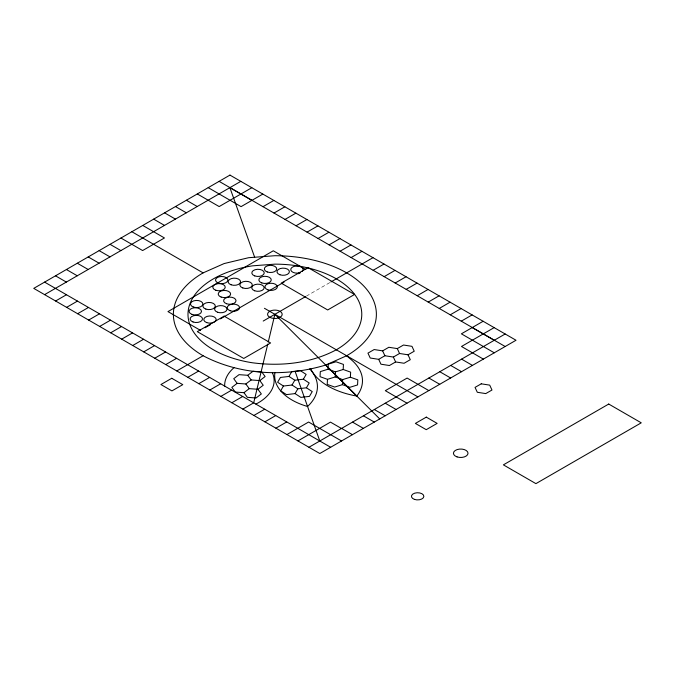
<?xml version="1.0" encoding="UTF-8"?>
<svg xmlns="http://www.w3.org/2000/svg" width="675" height="675" viewBox="0 0 675 675"><rect width="100%" height="100%" fill="white"/><g stroke="black" fill="none" stroke-linecap="round" stroke-linejoin="round"><path stroke-width="0.51" stroke-dasharray="3.38 2.53" d="M306.357 296.139L329.965 282.504"/><path stroke-width="1.01" d="M327.485 379.333L327.215 384.387L334.665 387.053L342.385 384.657L349.844 387.323L357.556 384.927L357.826 379.873L350.376 377.207L342.655 379.603L335.205 376.937L327.485 379.333L320.034 376.667L320.304 371.613L328.025 369.217L335.475 371.883L343.195 369.487L350.646 372.153L350.376 377.207M328.016 369.217L328.278 364.154L335.998 361.766L343.448 364.424L343.187 369.487M335.205 376.937L335.475 371.883M342.394 384.657L342.655 379.603M267.756 344.098L253.699 402.84L242.857 409.101M268.245 342.048L274.885 314.314L379.73 418.93M283.433 386.032L280.665 390.833L286.47 394.613L295.059 393.601L300.873 397.389L309.454 396.377L312.23 391.584L306.416 387.796L297.835 388.808L292.022 385.02L283.433 386.032L277.627 382.244L280.403 377.452L288.984 376.439L294.798 380.219L303.387 379.207L309.192 382.995L306.416 387.796M288.976 376.431L291.752 371.63L300.333 370.617L306.146 374.406L303.37 379.207M292.022 385.02L294.798 380.219M295.059 393.609L297.835 388.808M237.144 383.358L233.744 378.692L239.034 374.659L247.733 375.292L253.015 371.25L261.714 371.883L265.115 376.54L259.824 380.573M251.125 379.949L259.824 380.582L263.233 385.248L257.934 389.281L249.244 388.648L243.953 392.681L235.254 392.048L231.854 387.382L237.144 383.349L245.843 383.982L251.134 379.949L247.725 375.283M44.592 294.637L240.806 181.356M55.603 300.999L66.454 294.739M251.817 187.718L219.156 206.567L197.303 193.953M66.622 307.353L77.465 301.092M262.828 194.071L241.076 206.634L208.212 187.65M77.633 313.715L88.476 307.454M262.997 206.693L273.848 200.433M88.644 320.068L99.487 313.808M274.016 213.047L284.858 206.795M99.664 326.43L110.506 320.169M285.027 219.409L295.869 213.148M110.675 332.792L121.525 326.531M296.038 225.771L306.897 219.51M121.703 339.154L132.545 332.893M307.066 232.132L317.908 225.872M132.713 345.516L143.556 339.255M318.077 238.494L328.919 232.234M143.724 351.869L154.567 345.608M329.096 244.848L339.938 238.587M205.04 327.763L210.49 324.616M220.472 318.853L284.04 282.15M298.569 273.763L300.383 272.717M154.735 358.231L165.586 351.97M340.107 251.21L350.949 244.949M165.755 364.584L176.597 358.324M351.118 257.563L361.96 251.311M176.766 370.946L203.107 355.75C240.545 375.452 285.618 377.123 325.721 365.04M263.216 321.047L305.454 296.663M330.877 281.981L372.988 257.673M187.793 377.308L198.636 371.048M373.157 270.287L383.999 264.026M198.804 383.67L209.647 377.409M384.168 276.649L395.01 270.388M209.815 390.032L220.657 383.771M395.187 283.011L406.029 276.75M220.835 396.385L231.677 390.125M406.198 289.364L417.04 283.103M231.846 402.747L242.688 396.487M417.209 295.726L428.051 289.465M428.228 302.088L439.079 295.827M253.868 415.462L264.727 409.21M439.248 308.45L450.09 302.189M264.895 421.824L275.738 415.564M450.259 314.803L461.101 308.543M275.906 428.186L286.748 421.926M461.278 321.165L472.12 314.904M286.926 434.548L308.61 422.027L341.55 440.969M483.131 321.266L461.388 333.83L494.26 352.806M297.937 440.902L330.463 422.12L341.483 428.482M494.142 327.62L461.498 346.486L483.351 359.1M308.948 447.263L505.17 333.99M382.641 350.857L388.842 347.279L397.305 348.595L403.507 345.026L411.969 346.334L414.222 351.228L408.021 354.797L399.558 353.489L393.356 357.058L384.893 355.742L378.683 359.328L370.221 358.012L367.959 353.126L374.161 349.549L382.624 350.865L384.885 355.75M408.021 354.805L410.282 359.691L404.08 363.26L395.618 361.952L389.416 365.521L380.953 364.205L378.692 359.319M255.85 404.089L258.213 402.865A54.523 31.48 0 0 0 272.371 372.718M131.853 231.736L203.107 272.877L224.134 263.562L248.611 257.707L274.885 255.715A101.503 58.598 0 0 1 368.651 291.887A101.503 58.598 0 0 1 346.655 355.75L325.628 365.065L356.805 396.048A64.749 37.387 0 0 0 350.527 359.108L346.655 355.75M219.113 181.356L505.17 346.511M251.918 200.374L229.897 187.65L254.652 257.251M472.238 327.569L494.26 340.284M186.393 200.247L197.235 206.508M461.607 359.142L472.449 365.403M305.834 269.57L273.299 250.788L167.965 311.605L200.5 330.387M175.483 206.55L186.325 212.811M450.697 365.437L461.54 371.697M164.582 212.844L175.424 219.105M439.788 371.731L450.63 377.992M153.672 219.139L164.514 225.399M428.878 378.034L439.72 384.294M142.762 225.442L164.447 237.963L142.636 250.552L120.943 238.03M428.819 390.589L407.126 378.067L385.315 390.665L407 403.186M264.448 308.289L417.909 396.892M110.042 244.333L120.884 250.594M385.248 403.22L396.09 409.48M99.132 250.628L109.974 256.888M374.338 409.523L385.189 415.783M88.222 256.93L99.065 263.183M363.437 415.817L374.279 422.077M77.313 263.225L88.163 269.485M352.527 422.111L363.369 428.372M66.412 269.519L77.254 275.78M341.618 428.414L352.46 434.675M55.502 275.822L66.344 282.082M44.592 282.116L330.649 447.272M257.934 389.281L261.335 393.938L256.044 397.972L247.354 397.339L243.953 392.681M245.843 383.982L249.244 388.648M397.305 348.595L399.558 353.489M393.356 357.058L395.618 361.952M295.11 371.377L319.807 441.011M224.716 386.108L224.648 385.425A55.215 31.877 0 0 1 234.242 367.478M203.107 355.75A101.503 58.598 0 0 1 203.107 272.877M274.885 372.912A59.265 34.214 0 0 0 307.564 406.485A64.994 37.53 0 0 0 309.715 368.871M356.805 396.048A68.276 39.42 0 0 1 310.61 368.651M299.894 272.725A6.21 3.586 0 0 1 290.807 270.084A6.21 3.586 0 0 1 298.207 266.06A6.21 3.586 0 0 1 302.231 271.451M269.907 311.226L268.692 312.069A7.298 4.219 0 0 0 269.536 317.183C273.063 319.089 277.838 319.056 281.07 316.55A7.298 4.219 0 0 0 280.226 311.445L278.758 310.745A7.298 4.219 0 0 0 269.907 311.226M229.956 175.095L33.75 288.377L319.807 453.524L516.012 340.251L229.956 175.095M224.134 316.128L197.286 331.627L243.751 358.459L270.599 342.959L224.134 316.128M308.078 267.637L281.222 283.137L327.696 309.968L354.544 294.469L308.078 267.637M171.762 378.278L160.92 384.539L171.931 390.901L182.782 384.64L171.762 378.278M426.296 417.125L415.387 423.419L426.229 429.68L437.138 423.385L426.296 417.125M608.723 404.047L503.39 464.864L535.916 483.638L641.25 422.828L608.723 404.047M481.25 383.822L475.048 387.391L477.309 392.276L485.764 393.593L491.974 390.023L489.712 385.13L481.25 383.822M336.327 349.785C310.736 363.454 280.851 366.525 252.391 362.77A86.898 50.169 0 0 1 187.988 314.314A86.898 50.169 0 0 1 252.391 265.849L274.885 264.144A86.898 50.169 0 0 1 355.16 295.11A86.898 50.169 0 0 1 336.327 349.785M279.931 274.767A6.21 3.586 0 0 0 289.398 271.823A6.21 3.586 0 0 0 280.243 268.557A6.21 3.586 0 0 0 279.931 274.767M267.275 271.974A6.21 3.586 0 0 0 276.742 269.03A6.21 3.586 0 0 0 267.587 265.773A6.21 3.586 0 0 0 267.275 271.974M254.762 275.923A6.21 3.586 0 0 0 264.229 272.978A6.21 3.586 0 0 0 255.082 269.713A6.21 3.586 0 0 0 254.762 275.923M261.799 282.935A6.21 3.586 0 0 0 271.266 279.99A6.21 3.586 0 0 0 262.111 276.733A6.21 3.586 0 0 0 261.799 282.935M267.874 289.87A6.21 3.586 0 0 0 277.341 286.926A6.21 3.586 0 0 0 268.194 283.669A6.21 3.586 0 0 0 267.874 289.87M254.694 290.79A6.21 3.586 0 0 0 264.161 287.845A6.21 3.586 0 0 0 255.015 284.588A6.21 3.586 0 0 0 254.694 290.79M242.806 287.947A6.21 3.586 0 0 0 252.273 285.002A6.21 3.586 0 0 0 243.118 281.737A6.21 3.586 0 0 0 242.806 287.947M231.086 284.791A6.21 3.586 0 0 0 240.553 281.846A6.21 3.586 0 0 0 231.407 278.581A6.21 3.586 0 0 0 231.086 284.791M218.447 283.112A6.21 3.586 0 0 0 227.914 280.167A6.21 3.586 0 0 0 218.767 276.91A6.21 3.586 0 0 0 218.447 283.112M215.772 290.242A6.21 3.586 0 0 0 225.239 287.297A6.21 3.586 0 0 0 216.084 284.032A6.21 3.586 0 0 0 215.772 290.242M221.147 297.067A6.21 3.586 0 0 0 230.614 294.123A6.21 3.586 0 0 0 221.468 290.858A6.21 3.586 0 0 0 221.147 297.067M226.555 303.742A6.21 3.586 0 0 0 236.022 300.797A6.21 3.586 0 0 0 226.868 297.532A6.21 3.586 0 0 0 226.555 303.742M230.141 310.736A6.21 3.586 0 0 0 239.6 307.8A6.21 3.586 0 0 0 230.453 304.535A6.21 3.586 0 0 0 230.141 310.736M217.552 312.238A6.21 3.586 0 0 0 227.019 309.293A6.21 3.586 0 0 0 217.873 306.028A6.21 3.586 0 0 0 217.552 312.238M205.833 309.082A6.21 3.586 0 0 0 215.3 306.138A6.21 3.586 0 0 0 206.153 302.873A6.21 3.586 0 0 0 205.833 309.082M193.421 307.049A6.21 3.586 0 0 0 202.888 304.104A6.21 3.586 0 0 0 193.742 300.848A6.21 3.586 0 0 0 193.421 307.049M192.029 314.39A6.21 3.586 0 0 0 201.488 311.445A6.21 3.586 0 0 0 192.341 308.188A6.21 3.586 0 0 0 192.029 314.39M193.05 321.983A6.21 3.586 0 0 0 202.517 319.039A6.21 3.586 0 0 0 193.362 315.782A6.21 3.586 0 0 0 193.05 321.983M206.727 322.616A6.21 3.586 0 0 0 216.194 319.672A6.21 3.586 0 0 0 207.039 316.406A6.21 3.586 0 0 0 206.727 322.616M414.399 499.373A6.21 3.586 0 0 0 423.858 496.429A6.21 3.586 0 0 0 414.712 493.163A6.21 3.586 0 0 0 414.399 499.373M457.068 456.907A7.298 4.219 0 0 0 468.02 453.263A7.298 4.219 0 0 0 457.068 449.609A7.298 4.219 0 0 0 457.068 456.907"/></g></svg>
